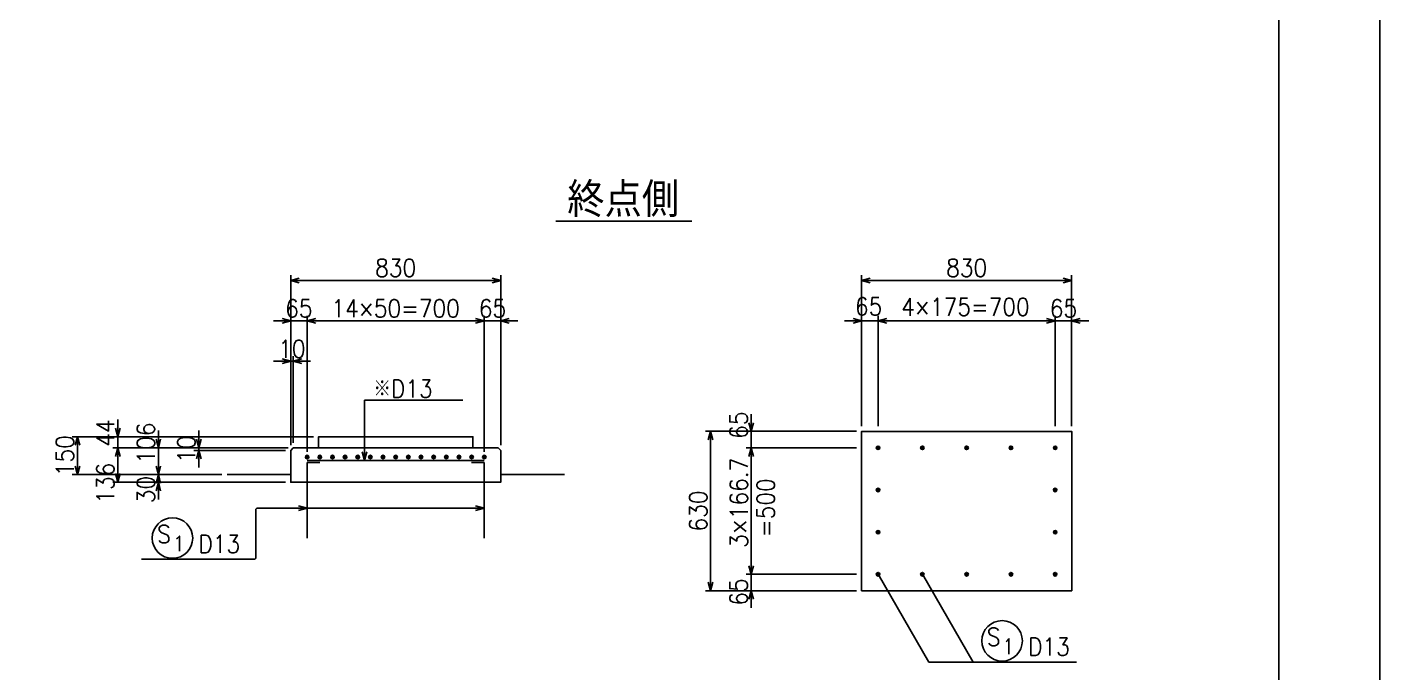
# Model space of a CAD drawing. Extents: x 88122 to 130172, y 30206 to 59906.
# Drawn here: x 116805 to 130172, y 45902 to 52286 of the extents above; entities that cross this region are included whole.
import ezdxf
from ezdxf.enums import TextEntityAlignment as Align

# ---------------------------------------------------------------- set-up
doc = ezdxf.new("R2010")
doc.units = 0
doc.header["$LTSCALE"] = 300
doc.header["$MEASUREMENT"] = 0
doc.layers.get('0').update_dxf_attribs({"linetype": 'CONTINUOUS'})
doc.layers.get('DEFPOINTS').update_dxf_attribs({"linetype": 'CONTINUOUS'})
for name, color, linetype in [('丸ポチ', 2, 'CONTINUOUS'), ('寸法', 1, 'CONTINUOUS'), ('引き出し横', 1, 'CONTINUOUS'), ('引き出し縦', 1, 'CONTINUOUS'), ('枠', 7, 'CONTINUOUS'), ('構造', 3, 'CONTINUOUS'), ('記号', 2, 'CONTINUOUS'), ('鉄筋', 2, 'CONTINUOUS')]:
    doc.layers.add(name, color=color, linetype=linetype)
doc.styles.add('MS明朝', font='MS PMincho.ttf')
doc.styles.add('romans', font='ROMANS.shx', dxfattribs={"width": 0.9, "bigfont": 'EXTFONT.shx'})
doc.styles.add('ｽﾀｲﾙ1', font='ROMANS.shx', dxfattribs={"bigfont": 'EXTFONT.shx'})
doc.dimstyles.new('ST-50-20', dxfattribs={"dimscale": 50, "dimtxt": 3.5, "dimasz": 1.7, "dimexe": 1, "dimexo": 1, "dimgap": 1, "dimtad": 0, "dimdec": 0, "dimlfac": 0.4, "dimzin": 0, "dimdsep": 46, "dimtxsty": 'romans', "dimblk": 'OPEN30', "dimcen": 1, "dimdle": 3, "dimclrd": 1, "dimclre": 1, "dimclrt": 3, "dimaunit": 1, "dimadec": 0, "dimazin": 0, "dimtfac": 1, "dimtdec": 0, "dimtix": 1, "dimtmove": 2, "dimatfit": 3, "dimldrblk": 'OPEN30', "dimfxl": 0, "dimtvp": 0.7, "dimtolj": 1, "dimtzin": 0, "dimarcsym": 0})
doc.dimstyles.new('矢', dxfattribs={"dimscale": 50, "dimtxt": 3.5, "dimasz": 1.7, "dimexe": 1, "dimexo": 0.7, "dimgap": 0.09, "dimtad": 0, "dimdec": 0, "dimzin": 0, "dimdsep": 46, "dimtxsty": 'romans', "dimblk": 'OPEN30', "dimcen": 1, "dimdle": 1, "dimclrd": 1, "dimclre": 1, "dimclrt": 3, "dimaunit": 1, "dimadec": 0, "dimazin": 0, "dimtfac": 1, "dimtdec": 0, "dimtix": 1, "dimtmove": 2, "dimatfit": 3, "dimldrblk": 'OPEN30', "dimfxl": 0, "dimtvp": 0.7, "dimtolj": 1, "dimtzin": 0, "dimarcsym": 0})

# ---------------------------------------------------------------- blocks, each defined once
blk = doc.blocks.new('_Open30')
at = {"color": 0, "lineweight": -2}
for p, q in [((-1, 0.27), (0, 0)), ((0, 0), (-1, -0.27)), ((0, 0), (-1, 0))]:
    blk.add_line(p, q, dxfattribs=at)
blk = doc.blocks.new('*D347')
at = {"layer": 'DEFPOINTS', "color": 0, "linetype": 'Continuous'}
for p in [(127126, 49382), (126964, 48290), (127126, 48290)]:
    blk.add_point(p, dxfattribs=at)
at = {"layer": '引き出し横', "color": 1, "linetype": 'Continuous', "lineweight": -2}
for p, q in [((126879, 49382), (126794, 49382)), ((126964, 48340), (126964, 49432)), ((126964, 49382), (127126, 49382)), ((127126, 48340), (127126, 49432)), ((127211, 49382), (127296, 49382))]:
    blk.add_line(p, q, dxfattribs=at)
at = {"layer": '引き出し横', "color": 1, "linetype": 'Continuous', "lineweight": -2, "xscale": 85, "yscale": 85, "zscale": 85}
blk.add_blockref('_Open30', (126964, 49382), dxfattribs=at)
at = {"layer": '引き出し横', "color": 1, "linetype": 'Continuous', "lineweight": -2, "xscale": 85, "yscale": 85, "zscale": 85, "rotation": 180}
blk.add_blockref('_Open30', (127126, 49382), dxfattribs=at)
at = {"layer": '引き出し横', "color": 3, "linetype": 'Continuous', "insert": (127045, 49505), "char_height": 175, "attachment_point": 5, "style": 'romans'}
blk.add_mtext('\\A1;65', dxfattribs=at)
blk = doc.blocks.new('*D348')
at = {"layer": 'DEFPOINTS', "color": 0, "linetype": 'Continuous'}
for p in [(125214, 49382), (125051, 48290), (125214, 48290)]:
    blk.add_point(p, dxfattribs=at)
at = {"layer": '引き出し横', "color": 1, "linetype": 'Continuous', "lineweight": -2}
for p, q in [((124966, 49382), (124881, 49382)), ((125051, 48340), (125051, 49432)), ((125051, 49382), (125214, 49382)), ((125214, 48340), (125214, 49432)), ((125299, 49382), (125384, 49382))]:
    blk.add_line(p, q, dxfattribs=at)
at = {"layer": '引き出し横', "color": 1, "linetype": 'Continuous', "lineweight": -2, "xscale": 85, "yscale": 85, "zscale": 85}
blk.add_blockref('_Open30', (125051, 49382), dxfattribs=at)
at = {"layer": '引き出し横', "color": 1, "linetype": 'Continuous', "lineweight": -2, "xscale": 85, "yscale": 85, "zscale": 85, "rotation": 180}
blk.add_blockref('_Open30', (125214, 49382), dxfattribs=at)
at = {"layer": '引き出し横', "color": 3, "linetype": 'Continuous', "insert": (125120, 49524), "char_height": 175, "attachment_point": 5, "style": 'romans'}
blk.add_mtext('\\A1;65', dxfattribs=at)
blk = doc.blocks.new('*D349')
at = {"layer": 'DEFPOINTS', "color": 0, "linetype": 'Continuous'}
for p in [(127126, 49782), (125051, 48290), (127126, 48290)]:
    blk.add_point(p, dxfattribs=at)
at = {"layer": '引き出し横', "color": 1, "linetype": 'Continuous', "lineweight": -2}
for p, q in [((125051, 48340), (125051, 49832)), ((125136, 49782), (127041, 49782)), ((127126, 48340), (127126, 49832))]:
    blk.add_line(p, q, dxfattribs=at)
at = {"layer": '引き出し横', "color": 1, "linetype": 'Continuous', "lineweight": -2, "xscale": 85, "yscale": 85, "zscale": 85, "rotation": 180}
blk.add_blockref('_Open30', (125051, 49782), dxfattribs=at)
at = {"layer": '引き出し横', "color": 1, "linetype": 'Continuous', "lineweight": -2, "xscale": 85, "yscale": 85, "zscale": 85}
blk.add_blockref('_Open30', (127126, 49782), dxfattribs=at)
at = {"layer": '引き出し横', "color": 3, "linetype": 'Continuous', "insert": (126089, 49905), "char_height": 175, "attachment_point": 5, "style": 'romans'}
blk.add_mtext('\\A1;830', dxfattribs=at)
blk = doc.blocks.new('*D350')
at = {"layer": 'DEFPOINTS', "color": 0, "linetype": 'Continuous'}
for p in [(126964, 49382), (125214, 48290), (126964, 48290)]:
    blk.add_point(p, dxfattribs=at)
at = {"layer": '引き出し横', "color": 1, "linetype": 'Continuous', "lineweight": -2}
for p, q in [((125214, 48340), (125214, 49432)), ((125299, 49382), (126879, 49382)), ((126964, 48340), (126964, 49432))]:
    blk.add_line(p, q, dxfattribs=at)
at = {"layer": '引き出し横', "color": 1, "linetype": 'Continuous', "lineweight": -2, "xscale": 85, "yscale": 85, "zscale": 85, "rotation": 180}
blk.add_blockref('_Open30', (125214, 49382), dxfattribs=at)
at = {"layer": '引き出し横', "color": 1, "linetype": 'Continuous', "lineweight": -2, "xscale": 85, "yscale": 85, "zscale": 85}
blk.add_blockref('_Open30', (126964, 49382), dxfattribs=at)
at = {"layer": '引き出し横', "color": 3, "linetype": 'Continuous', "insert": (126077, 49520), "char_height": 175, "attachment_point": 5, "style": 'romans'}
blk.add_mtext('\\A1;4×175=700', dxfattribs=at)
blk = doc.blocks.new('*D351')
at = {"layer": 'DEFPOINTS', "color": 0, "linetype": 'Continuous'}
for p in [(121485, 49782), (119410, 48102), (121485, 48102)]:
    blk.add_point(p, dxfattribs=at)
at = {"layer": '引き出し横', "color": 1, "linetype": 'Continuous', "lineweight": -2}
for p, q in [((119410, 48152), (119410, 49832)), ((119495, 49782), (121400, 49782)), ((121485, 48152), (121485, 49832))]:
    blk.add_line(p, q, dxfattribs=at)
at = {"layer": '引き出し横', "color": 1, "linetype": 'Continuous', "lineweight": -2, "xscale": 85, "yscale": 85, "zscale": 85, "rotation": 180}
blk.add_blockref('_Open30', (119410, 49782), dxfattribs=at)
at = {"layer": '引き出し横', "color": 1, "linetype": 'Continuous', "lineweight": -2, "xscale": 85, "yscale": 85, "zscale": 85}
blk.add_blockref('_Open30', (121485, 49782), dxfattribs=at)
at = {"layer": '引き出し横', "color": 3, "linetype": 'Continuous', "insert": (120447, 49905), "char_height": 175, "attachment_point": 5, "style": 'romans'}
blk.add_mtext('\\A1;830', dxfattribs=at)
blk = doc.blocks.new('*D352')
at = {"layer": 'DEFPOINTS', "color": 0, "linetype": 'Continuous'}
for p in [(121485, 49382), (121322, 48036), (121485, 48102)]:
    blk.add_point(p, dxfattribs=at)
at = {"layer": '引き出し横', "color": 1, "linetype": 'Continuous', "lineweight": -2}
for p, q in [((121237, 49382), (121152, 49382)), ((121322, 48086), (121322, 49432)), ((121322, 49382), (121485, 49382)), ((121485, 48152), (121485, 49432)), ((121570, 49382), (121655, 49382))]:
    blk.add_line(p, q, dxfattribs=at)
at = {"layer": '引き出し横', "color": 1, "linetype": 'Continuous', "lineweight": -2, "xscale": 85, "yscale": 85, "zscale": 85}
blk.add_blockref('_Open30', (121322, 49382), dxfattribs=at)
at = {"layer": '引き出し横', "color": 1, "linetype": 'Continuous', "lineweight": -2, "xscale": 85, "yscale": 85, "zscale": 85, "rotation": 180}
blk.add_blockref('_Open30', (121485, 49382), dxfattribs=at)
at = {"layer": '引き出し横', "color": 3, "linetype": 'Continuous', "insert": (121404, 49505), "char_height": 175, "attachment_point": 5, "style": 'romans'}
blk.add_mtext('\\A1;65', dxfattribs=at)
blk = doc.blocks.new('*D353')
at = {"layer": 'DEFPOINTS', "color": 0, "linetype": 'Continuous'}
for p in [(121322, 49382), (119572, 48036), (121322, 48036)]:
    blk.add_point(p, dxfattribs=at)
at = {"layer": '引き出し横', "color": 1, "linetype": 'Continuous', "lineweight": -2}
for p, q in [((119572, 48086), (119572, 49432)), ((119657, 49382), (121237, 49382)), ((121322, 48086), (121322, 49432))]:
    blk.add_line(p, q, dxfattribs=at)
at = {"layer": '引き出し横', "color": 1, "linetype": 'Continuous', "lineweight": -2, "xscale": 85, "yscale": 85, "zscale": 85, "rotation": 180}
blk.add_blockref('_Open30', (119572, 49382), dxfattribs=at)
at = {"layer": '引き出し横', "color": 1, "linetype": 'Continuous', "lineweight": -2, "xscale": 85, "yscale": 85, "zscale": 85}
blk.add_blockref('_Open30', (121322, 49382), dxfattribs=at)
at = {"layer": '引き出し横', "color": 3, "linetype": 'Continuous', "insert": (120447, 49505), "char_height": 175, "attachment_point": 5, "style": 'romans'}
blk.add_mtext('\\A1;14×50=700', dxfattribs=at)
blk = doc.blocks.new('*D354')
at = {"layer": 'DEFPOINTS', "color": 0, "linetype": 'Continuous'}
for p in [(119572, 49382), (119410, 48102), (119572, 48036)]:
    blk.add_point(p, dxfattribs=at)
at = {"layer": '引き出し横', "color": 1, "linetype": 'Continuous', "lineweight": -2}
for p, q in [((119325, 49382), (119240, 49382)), ((119410, 48152), (119410, 49432)), ((119410, 49382), (119572, 49382)), ((119572, 48086), (119572, 49432)), ((119657, 49382), (119742, 49382))]:
    blk.add_line(p, q, dxfattribs=at)
at = {"layer": '引き出し横', "color": 1, "linetype": 'Continuous', "lineweight": -2, "xscale": 85, "yscale": 85, "zscale": 85}
blk.add_blockref('_Open30', (119410, 49382), dxfattribs=at)
at = {"layer": '引き出し横', "color": 1, "linetype": 'Continuous', "lineweight": -2, "xscale": 85, "yscale": 85, "zscale": 85, "rotation": 180}
blk.add_blockref('_Open30', (119572, 49382), dxfattribs=at)
at = {"layer": '引き出し横', "color": 3, "linetype": 'Continuous', "insert": (119491, 49505), "char_height": 175, "attachment_point": 5, "style": 'romans'}
blk.add_mtext('\\A1;65', dxfattribs=at)
blk = doc.blocks.new('*D355')
at = {"layer": 'DEFPOINTS', "color": 0, "linetype": 'Continuous'}
for p in [(119435, 48982), (119435, 48127), (119410, 48102)]:
    blk.add_point(p, dxfattribs=at)
at = {"layer": '引き出し横', "color": 1, "linetype": 'Continuous', "lineweight": -2}
for p, q in [((119325, 48982), (119240, 48982)), ((119410, 48152), (119410, 49032)), ((119410, 48982), (119435, 48982)), ((119435, 48177), (119435, 49032)), ((119520, 48982), (119605, 48982))]:
    blk.add_line(p, q, dxfattribs=at)
at = {"layer": '引き出し横', "color": 1, "linetype": 'Continuous', "lineweight": -2, "xscale": 85, "yscale": 85, "zscale": 85}
blk.add_blockref('_Open30', (119410, 48982), dxfattribs=at)
at = {"layer": '引き出し横', "color": 1, "linetype": 'Continuous', "lineweight": -2, "xscale": 85, "yscale": 85, "zscale": 85, "rotation": 180}
blk.add_blockref('_Open30', (119435, 48982), dxfattribs=at)
at = {"layer": '引き出し横', "color": 3, "linetype": 'Continuous', "insert": (119422, 49105), "char_height": 175, "attachment_point": 5, "style": 'romans'}
blk.add_mtext('\\A1;10', dxfattribs=at)
blk = doc.blocks.new('*D377')
at = {"layer": 'DEFPOINTS', "color": 0, "linetype": 'Continuous'}
for p in [(117302, 48237), (119685, 48237), (118781, 47862)]:
    blk.add_point(p, dxfattribs=at)
at = {"layer": '引き出し横', "color": 1, "linetype": 'Continuous', "lineweight": -2}
for p, q in [((119635, 48237), (117252, 48237)), ((117302, 47947), (117302, 48152)), ((118731, 47862), (117252, 47862))]:
    blk.add_line(p, q, dxfattribs=at)
at = {"layer": '引き出し横', "color": 1, "linetype": 'Continuous', "lineweight": -2, "xscale": 85, "yscale": 85, "zscale": 85}
for p, rotation in [((117302, 48237), 90), ((117302, 47862), 270)]:
    blk.add_blockref('_Open30', p, dxfattribs=dict(at, rotation=rotation))
at = {"layer": '引き出し横', "color": 3, "linetype": 'Continuous', "insert": (117179, 48049), "char_height": 175, "attachment_point": 5, "rotation": 90, "style": 'romans'}
blk.add_mtext('\\A1;150', dxfattribs=at)
blk = doc.blocks.new('*D378')
at = {"layer": 'DEFPOINTS', "color": 0, "linetype": 'Continuous'}
for p in [(117702, 48237), (119435, 48127), (119685, 48237)]:
    blk.add_point(p, dxfattribs=at)
at = {"layer": '引き出し横', "color": 1, "linetype": 'Continuous', "lineweight": -2}
for p, q in [((117702, 48322), (117702, 48407)), ((119635, 48237), (117652, 48237)), ((119385, 48127), (117652, 48127)), ((117702, 48127), (117702, 48237)), ((117702, 48042), (117702, 47957))]:
    blk.add_line(p, q, dxfattribs=at)
at = {"layer": '引き出し横', "color": 1, "linetype": 'Continuous', "lineweight": -2, "xscale": 85, "yscale": 85, "zscale": 85}
for p, rotation in [((117702, 48237), 270), ((117702, 48127), 90)]:
    blk.add_blockref('_Open30', p, dxfattribs=dict(at, rotation=rotation))
at = {"layer": '引き出し横', "color": 3, "linetype": 'Continuous', "insert": (117579, 48272), "char_height": 175, "attachment_point": 5, "rotation": 90, "style": 'romans'}
blk.add_mtext('\\A1;44', dxfattribs=at)
blk = doc.blocks.new('*D379')
at = {"layer": 'DEFPOINTS', "color": 0, "linetype": 'Continuous'}
for p in [(117702, 48127), (119435, 48127), (119410, 47787)]:
    blk.add_point(p, dxfattribs=at)
at = {"layer": '引き出し横', "color": 1, "linetype": 'Continuous', "lineweight": -2}
for p, q in [((119385, 48127), (117652, 48127)), ((117702, 47872), (117702, 48042)), ((119360, 47787), (117652, 47787))]:
    blk.add_line(p, q, dxfattribs=at)
at = {"layer": '引き出し横', "color": 1, "linetype": 'Continuous', "lineweight": -2, "xscale": 85, "yscale": 85, "zscale": 85}
for p, rotation in [((117702, 48127), 90), ((117702, 47787), 270)]:
    blk.add_blockref('_Open30', p, dxfattribs=dict(at, rotation=rotation))
at = {"layer": '引き出し横', "color": 3, "linetype": 'Continuous', "insert": (117579, 47778), "char_height": 175, "attachment_point": 5, "rotation": 90, "style": 'romans'}
blk.add_mtext('\\A1;136', dxfattribs=at)
blk = doc.blocks.new('*D380')
at = {"layer": 'DEFPOINTS', "color": 0, "linetype": 'Continuous'}
for p in [(118502, 48127), (119435, 48127), (119410, 48102)]:
    blk.add_point(p, dxfattribs=at)
at = {"layer": '引き出し横', "color": 1, "linetype": 'Continuous', "lineweight": -2}
for p, q in [((118502, 48212), (118502, 48297)), ((119385, 48127), (118452, 48127)), ((118502, 48102), (118502, 48127)), ((119360, 48102), (118452, 48102)), ((118502, 48017), (118502, 47932))]:
    blk.add_line(p, q, dxfattribs=at)
at = {"layer": '引き出し横', "color": 1, "linetype": 'Continuous', "lineweight": -2, "xscale": 85, "yscale": 85, "zscale": 85}
for p, rotation in [((118502, 48127), 270), ((118502, 48102), 90)]:
    blk.add_blockref('_Open30', p, dxfattribs=dict(at, rotation=rotation))
at = {"layer": '引き出し横', "color": 3, "linetype": 'Continuous', "insert": (118379, 48114), "char_height": 175, "attachment_point": 5, "rotation": 90, "style": 'romans'}
blk.add_mtext('\\A1;10', dxfattribs=at)
blk = doc.blocks.new('*D381')
at = {"layer": 'DEFPOINTS', "color": 0, "linetype": 'Continuous'}
for p in [(118102, 48127), (119435, 48127), (118781, 47862)]:
    blk.add_point(p, dxfattribs=at)
at = {"layer": '引き出し横', "color": 1, "linetype": 'Continuous', "lineweight": -2}
for p, q in [((118102, 48212), (118102, 48297)), ((119385, 48127), (118052, 48127)), ((118102, 47862), (118102, 48127)), ((118731, 47862), (118052, 47862)), ((118102, 47777), (118102, 47692))]:
    blk.add_line(p, q, dxfattribs=at)
at = {"layer": '引き出し横', "color": 1, "linetype": 'Continuous', "lineweight": -2, "xscale": 85, "yscale": 85, "zscale": 85}
for p, rotation in [((118102, 48127), 270), ((118102, 47862), 90)]:
    blk.add_blockref('_Open30', p, dxfattribs=dict(at, rotation=rotation))
at = {"layer": '引き出し横', "color": 3, "linetype": 'Continuous', "insert": (117979, 48174), "char_height": 175, "attachment_point": 5, "rotation": 90, "style": 'romans'}
blk.add_mtext('\\A1;106', dxfattribs=at)
blk = doc.blocks.new('*D382')
at = {"layer": 'DEFPOINTS', "color": 0, "linetype": 'Continuous'}
for p in [(118102, 47862), (118781, 47862), (119410, 47787)]:
    blk.add_point(p, dxfattribs=at)
at = {"layer": '引き出し横', "color": 1, "linetype": 'Continuous', "lineweight": -2}
for p, q in [((118102, 47947), (118102, 48032)), ((118731, 47862), (118052, 47862)), ((118102, 47787), (118102, 47862)), ((119360, 47787), (118052, 47787)), ((118102, 47702), (118102, 47617))]:
    blk.add_line(p, q, dxfattribs=at)
at = {"layer": '引き出し横', "color": 1, "linetype": 'Continuous', "lineweight": -2, "xscale": 85, "yscale": 85, "zscale": 85}
for p, rotation in [((118102, 47862), 270), ((118102, 47787), 90)]:
    blk.add_blockref('_Open30', p, dxfattribs=dict(at, rotation=rotation))
at = {"layer": '引き出し横', "color": 3, "linetype": 'Continuous', "insert": (117979, 47714), "char_height": 175, "attachment_point": 5, "rotation": 90, "style": 'romans'}
blk.add_mtext('\\A1;30', dxfattribs=at)
blk = doc.blocks.new('*D385')
at = {"layer": 'DEFPOINTS', "color": 0, "linetype": 'Continuous'}
for p in [(123559, 48290), (125051, 48290), (125051, 46715)]:
    blk.add_point(p, dxfattribs=at)
at = {"layer": '引き出し横', "color": 1, "linetype": 'Continuous', "lineweight": -2}
for p, q in [((125001, 48290), (123509, 48290)), ((123559, 46800), (123559, 48205)), ((125001, 46715), (123509, 46715))]:
    blk.add_line(p, q, dxfattribs=at)
at = {"layer": '引き出し横', "color": 1, "linetype": 'Continuous', "lineweight": -2, "xscale": 85, "yscale": 85, "zscale": 85}
for p, rotation in [((123559, 48290), 90), ((123559, 46715), 270)]:
    blk.add_blockref('_Open30', p, dxfattribs=dict(at, rotation=rotation))
at = {"layer": '引き出し横', "color": 3, "linetype": 'Continuous', "insert": (123436, 47502), "char_height": 175, "attachment_point": 5, "rotation": 90, "style": 'romans'}
blk.add_mtext('\\A1;630', dxfattribs=at)
blk = doc.blocks.new('*D386')
at = {"layer": 'DEFPOINTS', "color": 0, "linetype": 'Continuous'}
for p in [(123959, 48127), (125051, 48127), (125051, 46877)]:
    blk.add_point(p, dxfattribs=at)
at = {"layer": '引き出し横', "color": 1, "linetype": 'Continuous', "lineweight": -2}
for p, q in [((125001, 48127), (123909, 48127)), ((123959, 46962), (123959, 48042)), ((125001, 46877), (123909, 46877))]:
    blk.add_line(p, q, dxfattribs=at)
at = {"layer": '引き出し横', "color": 1, "linetype": 'Continuous', "lineweight": -2, "xscale": 85, "yscale": 85, "zscale": 85}
for p, rotation in [((123959, 48127), 90), ((123959, 46877), 270)]:
    blk.add_blockref('_Open30', p, dxfattribs=dict(at, rotation=rotation))
at = {"layer": '引き出し横', "color": 3, "linetype": 'Continuous', "insert": (124104, 47535), "char_height": 175, "attachment_point": 5, "rotation": 90, "style": 'romans'}
blk.add_mtext('\\A1;=500', dxfattribs=at)
blk = doc.blocks.new('*D387')
at = {"layer": 'DEFPOINTS', "color": 0, "linetype": 'Continuous'}
for p in [(123959, 46877), (125051, 46877), (125051, 46715)]:
    blk.add_point(p, dxfattribs=at)
at = {"layer": '引き出し横', "color": 1, "linetype": 'Continuous', "lineweight": -2}
for p, q in [((123959, 46962), (123959, 47047)), ((125001, 46877), (123909, 46877)), ((123959, 46715), (123959, 46877)), ((125001, 46715), (123909, 46715)), ((123959, 46630), (123959, 46545))]:
    blk.add_line(p, q, dxfattribs=at)
at = {"layer": '引き出し横', "color": 1, "linetype": 'Continuous', "lineweight": -2, "xscale": 85, "yscale": 85, "zscale": 85}
for p, rotation in [((123959, 46877), 270), ((123959, 46715), 90)]:
    blk.add_blockref('_Open30', p, dxfattribs=dict(at, rotation=rotation))
at = {"layer": '引き出し横', "color": 3, "linetype": 'Continuous', "insert": (123836, 46702), "char_height": 175, "attachment_point": 5, "rotation": 90, "style": 'romans'}
blk.add_mtext('\\A1;65', dxfattribs=at)
blk = doc.blocks.new('*D388')
at = {"layer": 'DEFPOINTS', "color": 0, "linetype": 'Continuous'}
for p in [(123959, 48290), (125051, 48290), (125051, 48127)]:
    blk.add_point(p, dxfattribs=at)
at = {"layer": '引き出し横', "color": 1, "linetype": 'Continuous', "lineweight": -2}
for p, q in [((123959, 48375), (123959, 48460)), ((125001, 48290), (123909, 48290)), ((123959, 48127), (123959, 48290)), ((125001, 48127), (123909, 48127)), ((123959, 48042), (123959, 47957))]:
    blk.add_line(p, q, dxfattribs=at)
at = {"layer": '引き出し横', "color": 1, "linetype": 'Continuous', "lineweight": -2, "xscale": 85, "yscale": 85, "zscale": 85}
for p, rotation in [((123959, 48290), 270), ((123959, 48127), 90)]:
    blk.add_blockref('_Open30', p, dxfattribs=dict(at, rotation=rotation))
at = {"layer": '引き出し横', "color": 3, "linetype": 'Continuous', "insert": (123836, 48350), "char_height": 175, "attachment_point": 5, "rotation": 90, "style": 'romans'}
blk.add_mtext('\\A1;65', dxfattribs=at)

msp = doc.modelspace()

# ---------------------------------------------------------------- linework, layer by layer
at = {"layer": '丸ポチ', "color": 2, "linetype": 'Continuous'}
for centre, radius in [((125213.6, 48127.3), 17.5), ((125213.6, 48127.3), 8.75), ((125651.1, 48127.3), 17.5), ((125651.1, 48127.3), 8.75), ((126088.6, 48127.3), 17.5), ((126088.6, 48127.3), 8.75), ((126526.1, 48127.3), 17.5), ((126526.1, 48127.3), 8.75), ((126963.6, 48127.3), 17.5), ((126963.6, 48127.3), 8.75), ((119572.3, 48035.6), 17.5), ((119572.3, 48035.6), 8.75), ((119697.3, 48035.6), 17.5), ((119697.3, 48035.6), 8.75), ((119822.3, 48035.6), 17.5), ((119822.3, 48035.6), 8.75), ((119947.3, 48035.6), 17.5), ((119947.3, 48035.6), 8.75), ((120072.3, 48035.6), 17.5), ((120072.3, 48035.6), 8.75), ((120197.3, 48035.6), 17.5), ((120197.3, 48035.6), 8.75), ((120322.3, 48035.6), 17.5), ((120322.3, 48035.6), 8.75), ((120447.3, 48035.6), 17.5), ((120447.3, 48035.6), 8.75), ((120572.3, 48035.6), 17.5), ((120572.3, 48035.6), 8.75), ((120697.3, 48035.6), 17.5), ((120697.3, 48035.6), 8.75), ((120822.3, 48035.6), 17.5), ((120822.3, 48035.6), 8.75), ((120947.3, 48035.6), 17.5), ((120947.3, 48035.6), 8.75), ((121072.3, 48035.6), 17.5), ((121072.3, 48035.6), 8.75), ((121197.3, 48035.6), 17.5), ((121197.3, 48035.6), 8.75), ((121322.3, 48035.6), 17.5), ((121322.3, 48035.6), 8.75), ((125213.6, 47710.6), 17.5), ((126963.6, 47710.6), 17.5), ((125213.6, 47710.6), 8.75), ((126963.6, 47710.6), 8.75), ((125213.6, 47293.9), 17.5), ((125213.6, 47293.9), 8.75), ((126963.6, 47293.9), 17.5), ((126963.6, 47293.9), 8.75), ((125213.6, 46877.3), 17.5), ((125213.6, 46877.3), 8.75), ((125651.1, 46877.3), 17.5), ((125651.1, 46877.3), 8.75), ((126088.6, 46877.3), 17.5), ((126088.6, 46877.3), 8.75), ((126526.1, 46877.3), 17.5), ((126526.1, 46877.3), 8.75), ((126963.6, 46877.3), 17.5), ((126963.6, 46877.3), 8.75)]:
    msp.add_circle(centre, radius, dxfattribs=at)
at = {"layer": '引き出し横', "linetype": 'Continuous'}
for p, q in [((120139.7, 48598.5), (121111.6, 48598.5)), ((120139.7, 48003.1), (120139.7, 48598.5)), ((119066.5, 47521), (119076.5, 47531)), ((121322.3, 47531), (119076.5, 47531)), ((125213.6, 46877.3), (125714.8, 46009.1)), ((125651.1, 46877.3), (126152.3, 46009.1)), ((125714.8, 46009.1), (127173.8, 46009.1))]:
    msp.add_line(p, q, dxfattribs=at)
at = {"layer": '引き出し横', "color": 1, "linetype": 'Continuous', "flags": 128}
msp.add_lwpolyline([(117936, 47025.2), (119056.5, 47025.2), (119066.5, 47035.2), (119066.5, 47521)], dxfattribs=at)
at = {"layer": '引き出し縦', "linetype": 'Continuous'}
for centre in [(118241.6, 47235.2), (126438.9, 46219.1)]:
    msp.add_circle(centre, 200, dxfattribs=at)
at = {"layer": '枠', "color": 1, "linetype": 'Continuous', "flags": 128}
msp.add_lwpolyline([(88122, 59906.2), (88122, 30206.2), (130172, 30206.2), (130172, 59906.2), (88122, 59906.2)], dxfattribs=at)
at = {"layer": '枠', "color": 2, "linetype": 'Continuous', "flags": 128}
msp.add_lwpolyline([(89622, 31206.2), (89622, 58906.2), (129172, 58906.2), (129172, 31206.2), (89622, 31206.2)], dxfattribs=at)
at = {"layer": '構造', "linetype": 'Continuous'}
for p, q in [((119409.8, 47861.8), (118780.9, 47861.8)), ((122113.6, 47861.8), (121484.8, 47861.8))]:
    msp.add_line(p, q, dxfattribs=at)
at = {"layer": '構造', "linetype": 'Continuous', "flags": 128}
msp.add_lwpolyline([(127126.1, 46714.8), (127126.1, 48289.8), (125051.1, 48289.8), (125051.1, 46714.8)], close=True, dxfattribs=at)
at = {"layer": '構造', "linetype": 'Continuous'}
msp.add_lwpolyline([(119434.8, 48126.8), (121459.8, 48126.8), (121484.8, 48101.8), (121484.8, 47786.8), (119409.8, 47786.8), (119409.8, 48101.8)], close=True, dxfattribs=at)
at = {"layer": '構造', "linetype": 'Continuous', "flags": 128}
msp.add_lwpolyline([(121209.8, 48126.8), (121209.8, 48236.8), (119684.8, 48236.8), (119684.8, 48126.8)], dxfattribs=at)
at = {"layer": '記号', "linetype": 'Continuous'}
msp.add_line((122028.9, 50365.9), (123374.4, 50365.9), dxfattribs=at)
at = {"layer": '鉄筋'}
for p, q in [((121322.3, 48003.1), (119572.3, 48003.1)), ((119572.3, 47983.1), (119572.3, 47233.1)), ((119697.3, 47983.1), (119572.3, 47983.1)), ((121197.3, 47983.1), (121322.3, 47983.1)), ((121322.3, 47983.1), (121322.3, 47233.1))]:
    msp.add_line(p, q, dxfattribs=at)

# ---------------------------------------------------------------- texts
at = {"layer": '寸法', "color": 3, "linetype": 'Continuous', "style": 'romans', "width": 0.9}
msp.add_text('3×166.7', height=175, rotation=90, dxfattribs=at).set_placement((123925.3, 47583.6), align=Align.CENTER)
at = {"layer": '引き出し縦', "color": 3, "style": 'ｽﾀｲﾙ1', "width": 0.9}
for s, height, p in [('※D13', 175, (120227.2, 48623.5)), ('S', 175, (118090.2, 47187.4)), ('1', 150, (118245.9, 47105.3)), ('D13', 175, (118498.4, 47088.9)), ('S', 175, (126287.5, 46171.4)), ('1', 150, (126443.2, 46089.3)), ('D13', 175, (126695.7, 46072.9))]:
    msp.add_text(s, height=height, dxfattribs=at).set_placement(p)
at = {"layer": '記号', "style": 'MS明朝', "width": 0.9}
msp.add_text('終点側', height=300, dxfattribs=at).set_placement((122695.2, 50440.9), align=Align.CENTER)

# ---------------------------------------------------------------- dimensions: what is measured, and where the dimension line sits
at = {"layer": '引き出し横', "linetype": 'Continuous'}
for base, p1, p2, picture, middle in [((121484.8, 49782), (119409.8, 48101.8), (121484.8, 48101.8), '*D351', (120447.3, 49904.5)), ((127126.1, 49782), (125051.1, 48289.8), (127126.1, 48289.8), '*D349', (126088.6, 49904.5)), ((119572.3, 49382), (119409.8, 48101.8), (119572.3, 48035.6), '*D354', (119491, 49504.5)), ((121484.8, 49382), (121322.3, 48035.6), (121484.8, 48101.8), '*D352', (121403.5, 49504.5)), ((127126.1, 49382), (126963.6, 48289.8), (127126.1, 48289.8), '*D347', (127044.9, 49504.5)), ((119434.8, 48982), (119409.8, 48101.8), (119434.8, 48126.8), '*D355', (119422.3, 49104.5))]:
    dim = msp.add_linear_dim(base=base, p1=p1, p2=p2, dimstyle='ST-50-20', dxfattribs=at)
    dim.commit()
    dim.dimension.update_dxf_attribs({"geometry": picture, "text_midpoint": middle})
dim = msp.add_linear_dim(base=(121322.3, 49382), p1=(119572.3, 48035.6), p2=(121322.3, 48035.6), text='14×50=<>', dimstyle='ST-50-20', dxfattribs=at)
dim.commit()
dim.dimension.update_dxf_attribs({"geometry": '*D353', "text_midpoint": (120447.3, 49504.5)})
dim = msp.add_linear_dim(base=(125213.6, 49382), p1=(125051.1, 48289.8), p2=(125213.6, 48289.8), dimstyle='ST-50-20', dxfattribs=at)
dim.commit()
dim.dimension.update_dxf_attribs({"geometry": '*D348', "text_midpoint": (125120.1, 49524), "dimtype": 160})
dim = msp.add_linear_dim(base=(126963.6, 49382), p1=(125213.6, 48289.8), p2=(126963.6, 48289.8), text='4×175=<>', dimstyle='ST-50-20', dxfattribs=at)
dim.commit()
dim.dimension.update_dxf_attribs({"geometry": '*D350', "text_midpoint": (126077.3, 49519.8), "dimtype": 160})
for base, p1, p2, picture, middle in [((117701.6, 48236.8), (119434.8, 48126.8), (119684.8, 48236.8), '*D378', (117579.1, 48271.9)), ((123958.9, 48289.8), (125051.1, 48127.3), (125051.1, 48289.8), '*D388', (123836.4, 48349.7)), ((118101.6, 48126.8), (118780.9, 47861.8), (119434.8, 48126.8), '*D381', (117979.1, 48174.2)), ((117301.6, 48236.8), (118780.9, 47861.8), (119684.8, 48236.8), '*D377', (117179.1, 48049.3)), ((117701.6, 48126.8), (119409.8, 47786.8), (119434.8, 48126.8), '*D379', (117579.1, 47778.1)), ((118101.6, 47861.8), (119409.8, 47786.8), (118780.9, 47861.8), '*D382', (117979.1, 47713.9)), ((123958.9, 46877.3), (125051.1, 46714.8), (125051.1, 46877.3), '*D387', (123836.4, 46701.9))]:
    dim = msp.add_linear_dim(base=base, p1=p1, p2=p2, angle=90, dimstyle='ST-50-20', dxfattribs=at)
    dim.commit()
    dim.dimension.update_dxf_attribs({"geometry": picture, "text_midpoint": middle, "dimtype": 160})
for base, p1, p2, picture, middle in [((118501.6, 48126.8), (119409.8, 48101.8), (119434.8, 48126.8), '*D380', (118379.1, 48114.3)), ((123558.9, 48289.8), (125051.1, 46714.8), (125051.1, 48289.8), '*D385', (123436.4, 47502.3))]:
    dim = msp.add_linear_dim(base=base, p1=p1, p2=p2, angle=90, dimstyle='ST-50-20', dxfattribs=at)
    dim.commit()
    dim.dimension.update_dxf_attribs({"geometry": picture, "text_midpoint": middle})
dim = msp.add_linear_dim(base=(123958.9, 48127.3), p1=(125051.1, 46877.3), p2=(125051.1, 48127.3), angle=90, text='=<>', dimstyle='ST-50-20', dxfattribs=at)
dim.commit()
dim.dimension.update_dxf_attribs({"geometry": '*D386', "text_midpoint": (124104.1, 47535), "dimtype": 160})

# ---------------------------------------------------------------- leaders
at = {"layer": '引き出し縦', "color": 1, "linetype": 'Continuous'}
for points in [[(120139.7, 48003.1), (120139.7, 48265.9)], [(119572.3, 47531), (119309.4, 47531)], [(121322.3, 47531), (121059.4, 47531)]]:
    msp.add_leader(points, dimstyle='矢', override={"dimgap": 0.09, "dimtad": 0}, dxfattribs=at)

doc.saveas('drawing.dxf')
